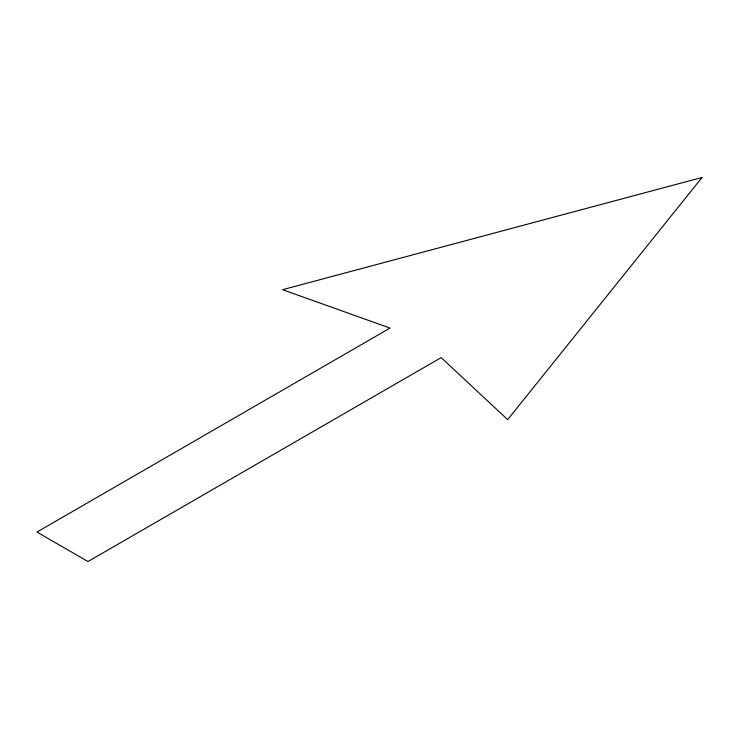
<?xml version="1.0" encoding="UTF-8"?>
<svg xmlns="http://www.w3.org/2000/svg" width="739" height="739" viewBox="0 0 739 739"><rect width="100%" height="100%" fill="white"/><g stroke="black" fill="none" stroke-linecap="round" stroke-linejoin="round"><path stroke-width="1.11" d="M702.05 177.462L507.675 419.632L441.174 357.611L87.969 561.538L36.95 532.08L390.026 328.079L282.603 289.688L702.05 177.462"/></g></svg>
